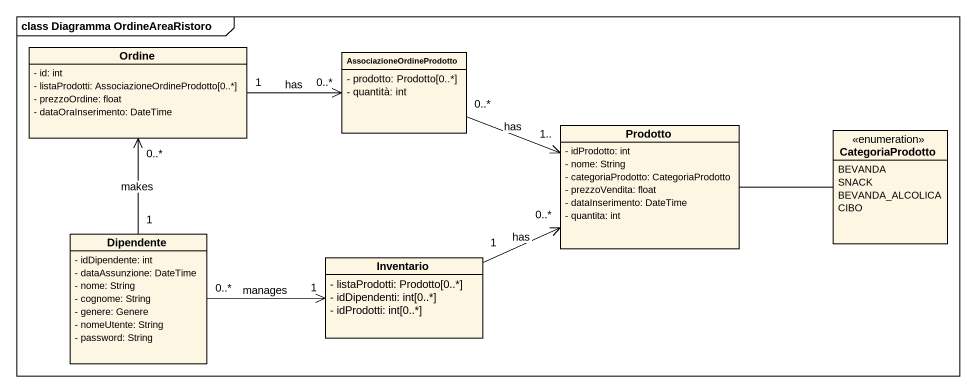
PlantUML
@startuml
mainframe class Diagramma OrdineAreaRistoro
hide circle
hide empty members
skinparam classAttributeIconSize 0
class Ordine {
  - id: int
  - listaProdotti: AssociazioneOrdineProdotto[0..*]
  - prezzoOrdine: float
  - dataOraInserimento: DateTime
}
class AssociazioneOrdineProdotto {
  - prodotto: Prodotto[0..*]
  - quantità: int
}
class Prodotto {
  - idProdotto: int
  - nome: String
  - categoriaProdotto: CategoriaProdotto
  - prezzoVendita: float
  - dataInserimento: DateTime
  - quantita: int
}
enum CategoriaProdotto {
  BEVANDA
  SNACK
  BEVANDA_ALCOLICA
  CIBO
}
class Dipendente {
  - idDipendente: int
  - dataAssunzione: DateTime
  - nome: String
  - cognome: String
  - genere: Genere
  - nomeUtente: String
  - password: String
}
class Inventario {
  - listaProdotti: Prodotto[0..*]
  - idDipendenti: int[0..*]
  - idProdotti: int[0..*]
}
Ordine "1" -right-> "0..*" AssociazioneOrdineProdotto : has
AssociazioneOrdineProdotto "0..*" -right-> "1.." Prodotto : has
Prodotto -right- CategoriaProdotto
Dipendente "1" -up-> "0..*" Ordine : makes
Dipendente "0..*" -right-> "1" Inventario : manages
Inventario "1" -right-> "0..*" Prodotto : has
@enduml
